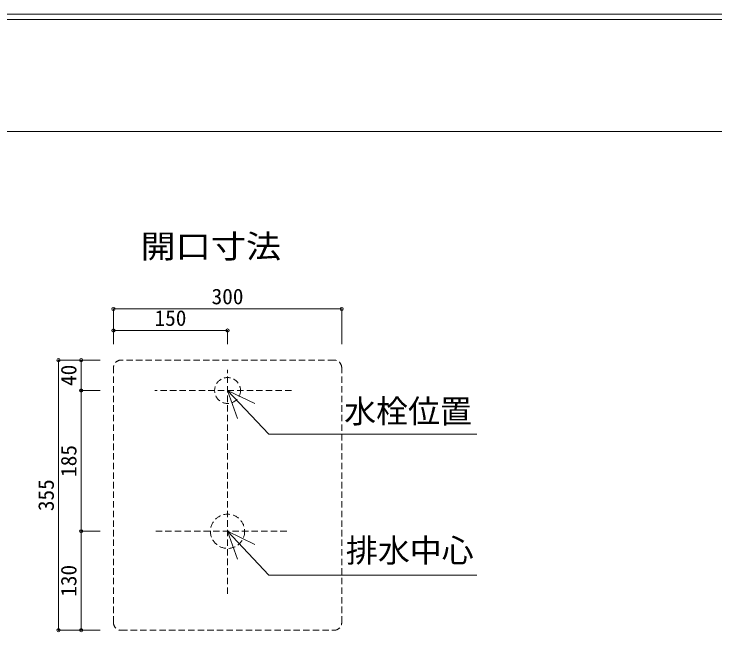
# Model space of a CAD drawing. Units: millimetres at full size, sheet at 1:7. Extents: x -1403 to 1414, y -962 to 946.
# Drawn here: x 473 to 1403, y 84 to 896 of the extents above; entities that cross this region are included whole.
import ezdxf
from ezdxf.enums import TextEntityAlignment as Align

# ---------------------------------------------------------------- set-up
doc = ezdxf.new("R2010")
doc.units = ezdxf.units.MM
doc.header["$LTSCALE"] = 7
doc.header["$PDMODE"] = 32
doc.header["$PDSIZE"] = 4.2
doc.linetypes.add('DASHED1', pattern=[1.8, 1.2, -0.6])
doc.layers.add('F-0', color=7, linetype='Continuous', lineweight=15)
doc.styles.add('ＭＳ ゴシック', font='')
doc.styles.get('ＭＳ ゴシック').set_extended_font_data('MS Gothic')

msp = doc.modelspace()

# ---------------------------------------------------------------- linework, layer by layer
at = {"layer": 'F-0'}
for p, q in [((1402.848, 896.05), (-1402.92, 896.05)), ((1402.848, 889.05), (-1402.92, 889.05)), ((1402.848, 742.05), (-1402.92, 742.05)), ((753.132, 401.483), (766.134, 364.73)), ((753.132, 401.483), (789.155, 384.298)), ((753.132, 401.483), (807.573, 344.01)), ((807.573, 344.01), (1080.958, 344.01)), ((753.132, 216.483), (766.134, 179.73)), ((753.132, 216.483), (789.155, 199.298)), ((753.132, 216.483), (807.573, 159.01)), ((807.573, 159.01), (1080.958, 159.01))]:
    msp.add_line(p, q, dxfattribs=at)
at = {"layer": 'F-0', "color": 4, "lineweight": 9}
for p, q in [((603.132, 508.653), (903.132, 508.653)), ((603.132, 508.653), (603.132, 462.418)), ((903.132, 508.653), (903.132, 462.418)), ((603.132, 480.32), (753.132, 480.32)), ((603.132, 480.32), (603.132, 462.418)), ((753.132, 480.32), (753.132, 462.418)), ((530.926, 441.483), (530.926, 86.483)), ((530.926, 441.483), (585.603, 441.483)), ((560.663, 441.483), (560.663, 401.483)), ((560.663, 441.483), (585.603, 441.483)), ((560.663, 401.483), (585.603, 401.483)), ((560.663, 401.483), (560.663, 216.483)), ((560.663, 216.483), (585.603, 216.483)), ((560.663, 216.483), (560.663, 86.483)), ((530.926, 86.483), (585.603, 86.483)), ((560.663, 86.483), (585.603, 86.483))]:
    msp.add_line(p, q, dxfattribs=at)
at = {"layer": 'F-0', "color": 4, "linetype": 'DASHED1', "lineweight": 9}
for p, q in [((893.132, 441.483), (613.132, 441.483)), ((603.132, 96.483), (603.132, 431.483)), ((753.132, 134.352), (753.132, 428.59)), ((903.132, 96.483), (903.132, 431.483)), ((837.048, 401.483), (657.587, 401.483)), ((830.851, 216.483), (658.366, 216.483)), ((613.132, 86.483), (893.132, 86.483))]:
    msp.add_line(p, q, dxfattribs=at)
for centre, radius in [((753.132, 401.483), 17), ((753.132, 216.483), 22.5)]:
    msp.add_circle(centre, radius, dxfattribs=at)
for centre, start, end in [((613.132, 431.483), 90, 180), ((893.132, 431.483), 0, 90), ((613.132, 96.483), 180, 270), ((893.132, 96.483), 270, 0)]:
    msp.add_arc(centre, 10, start, end, dxfattribs=at)
at = {"layer": 'F-0', "color": 6}
for p in [(603.132, 508.653), (903.132, 508.653), (603.132, 480.32), (753.132, 480.32), (530.926, 441.483), (560.663, 441.483), (560.663, 401.483), (560.663, 216.483), (530.926, 86.483), (560.663, 86.483)]:
    msp.add_point(p, dxfattribs=at)

# ---------------------------------------------------------------- texts
at = {"layer": 'F-0', "color": 3, "style": 'ＭＳ ゴシック', "width": 1.1}
msp.add_text('開口寸法', height=30.79, dxfattribs=at).set_placement((638.735, 566.358), align=Align.BOTTOM_LEFT)
at = {"layer": 'F-0', "style": 'ＭＳ ゴシック'}
for s, height, p in [('300', 20.53, (732.132, 508.653)), ('150', 20.53, (657.132, 480.32)), ('水栓位置', 30.79, (906.321, 349.625)), ('排水中心', 30.79, (908.623, 166.601))]:
    msp.add_text(s, height=height, dxfattribs=at).set_placement(p, align=Align.BOTTOM_LEFT)
for s, p in [('40', (560.663, 407.483)), ('185', (560.663, 287.983)), ('355', (530.926, 242.983)), ('130', (560.663, 130.483))]:
    msp.add_text(s, height=20.53, rotation=90, dxfattribs=at).set_placement(p, align=Align.BOTTOM_LEFT)

doc.saveas('drawing.dxf')
